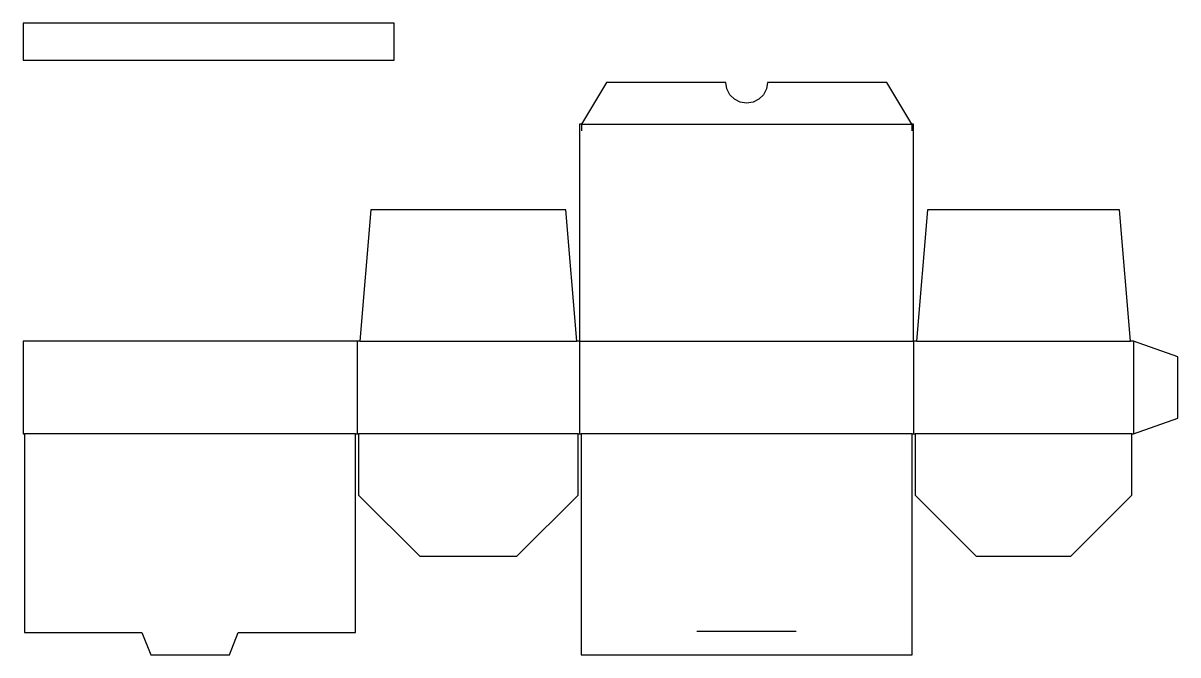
# Model space of a CAD drawing. Header units: millimetres. Extents: x 5 to 316, y 5 to 175.
import ezdxf

# ---------------------------------------------------------------- set-up
doc = ezdxf.new("R2010")
doc.units = ezdxf.units.MM
for name, color, linetype in [('CREASE', 5, 'CONTINUOUS'), ('CUT', 1, 'CONTINUOUS'), ('ENGRAVE', 7, 'CONTINUOUS')]:
    doc.layers.add(name, color=color, linetype=linetype)

msp = doc.modelspace()

# ---------------------------------------------------------------- linework, layer by layer
at = {"layer": 'CREASE'}
for points in [[(155.5, 148.12), (244.5, 148.12)], [(95, 89.62), (95, 64.62)], [(95.76, 89.62), (154.24, 89.62)], [(155, 89.62), (155, 64.62)], [(155, 89.62), (245, 89.62)], [(245, 89.62), (245, 64.62)], [(245.76, 89.62), (303.48, 89.62)], [(304.24, 89.62), (304.24, 64.62)], [(94.6, 64.62), (5.4, 64.62)], [(154.6, 64.62), (95.4, 64.62)], [(244.6, 64.62), (155.4, 64.62)], [(303.84, 64.62), (245.4, 64.62)]]:
    msp.add_lwpolyline(points, dxfattribs=at)
at = {"layer": 'CUT'}
msp.add_lwpolyline([(5, 64.62), (5.4, 64.62), (5.4, 11), (37, 11), (39.4, 5), (60.6, 5), (63, 11), (94.6, 11), (94.6, 64.62), (95.4, 64.62), (95.4, 48.12), (111.9, 31.62), (138.1, 31.62), (154.6, 48.12), (154.6, 64.62), (155.4, 64.62), (155.4, 5), (244.6, 5), (244.6, 64.62), (245.4, 64.62), (245.4, 48.12), (261.9, 31.62), (287.34, 31.62), (303.84, 48.12), (303.84, 64.62), (304.24, 64.62), (316.24, 68.82), (316.24, 85.42), (304.24, 89.62), (303.48, 89.62), (300.48, 125.055), (248.76, 125.055), (245.76, 89.62), (245, 89.62), (245, 148.12), (244.5, 148.12), (237.75, 159.37), (205.625, 159.37), (205.35, 157.632), (204.551, 156.064), (203.306, 154.819), (201.738, 154.02), (200, 153.745), (198.262, 154.02), (196.694, 154.819), (195.449, 156.064), (194.65, 157.632), (194.375, 159.37), (162.25, 159.37), (155.5, 148.12), (155, 148.12), (155, 89.62), (154.24, 89.62), (151.24, 125.055), (98.76, 125.055), (95.76, 89.62), (5, 89.62)], close=True, dxfattribs=at)
for points in [[(155.5, 148.12), (155.5, 146.36)], [(244.5, 148.12), (244.5, 146.36)], [(186.6, 11.4), (213.4, 11.4)]]:
    msp.add_lwpolyline(points, dxfattribs=at)
at = {"layer": 'ENGRAVE'}
msp.add_lwpolyline([(5, 165.37), (105, 165.37), (105, 175.37), (5, 175.37)], close=True, dxfattribs=at)

doc.saveas('drawing.dxf')
